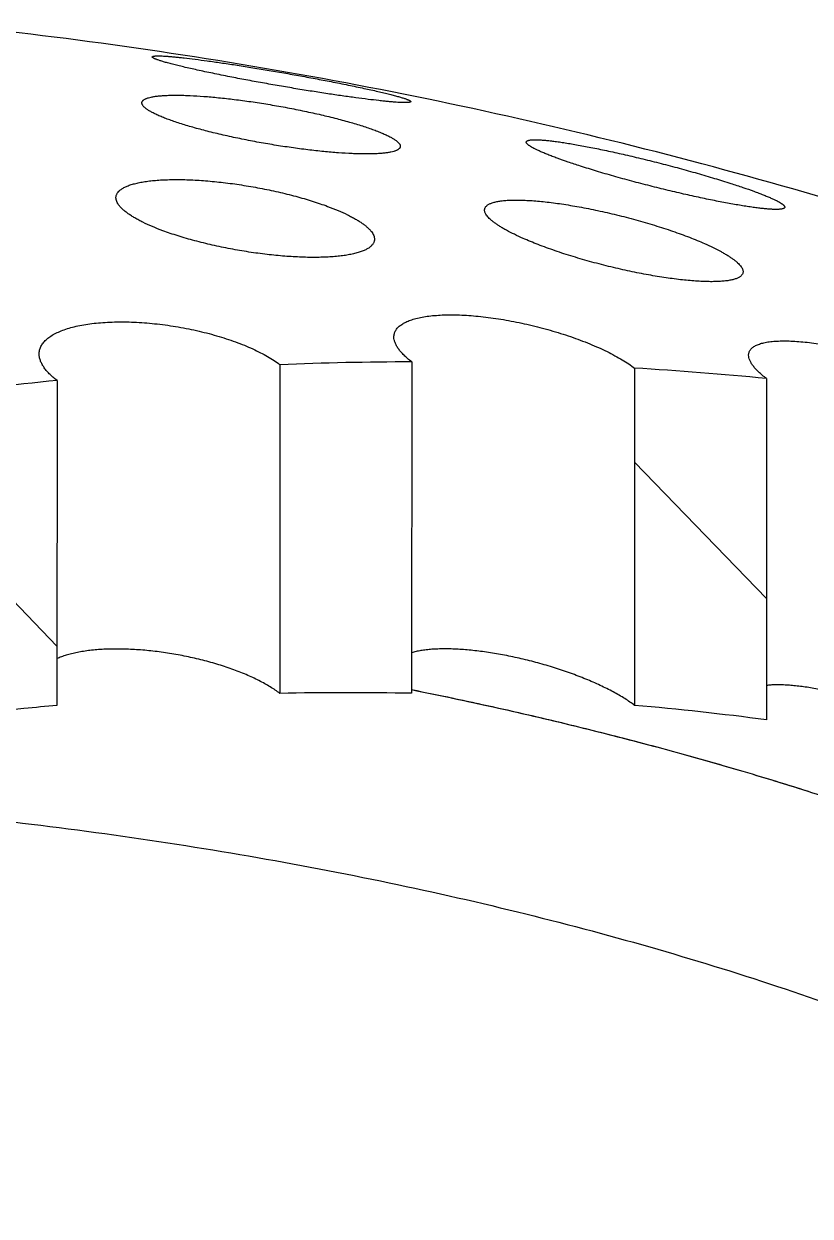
# Model space of a CAD drawing. Header units: millimetres. Extents: x 3 to 384, y 29 to 155.
# Drawn here: x 331.26 to 336.73, y 146.72 to 155.02 of the extents above; entities that cross this region are included whole.
import ezdxf

# ---------------------------------------------------------------- set-up
doc = ezdxf.new("R2010")
doc.units = ezdxf.units.MM

msp = doc.modelspace()

# ---------------------------------------------------------------- hatches: boundary and pattern name
at = {"linetype": 'Continuous'}
h = msp.add_hatch(dxfattribs=at)
h.set_pattern_fill('ANSI31', color=2, scale=25.4, angle=269, style=0, pattern_type=2)
h.set_pattern_definition([(314, (327.3098448189949, 89.65618529915673), (2.72128592394, 2.62791526994), [])])
edge = h.paths.add_edge_path()
edge.add_spline(control_points=[(286.3512302746149, 78.87529290365677), (286.3556702784349, 98.09171479839677), (295.6499220353349, 125.2939266702168), (309.2125119992549, 140.9210904526568), (314.1960029009349, 144.8978242009767)], knot_values=[0, 0, 0, 0, 0.6498342982, 1, 1, 1, 1], degree=3, periodic=0)
edge.add_line((314.1960029009349, 144.8978242009767), (314.1954164352549, 142.3595871006767))
edge.add_arc((344.2165874748349, 106.9301189401967), 46.43832388212, 130.2762844048, 131.7229171873)
edge.add_line((313.3105389111349, 141.5903856291768), (313.310181177535, 140.0421026983167))
edge.add_line((313.3101811775349, 140.0421026983167), (312.0167512447149, 139.7016534655768))
edge.add_line((312.0169112342349, 140.3940875112368), (312.0167512447149, 139.7016534655768))
edge.add_spline(control_points=[(312.0169112342349, 140.3940875112368), (308.4889074901549, 137.0127069613367), (300.9909120238949, 127.6552748761368), (293.1841643404949, 110.5522005479368), (290.2729416920349, 97.82591860659676), (289.604678073015, 93.52294207413675)], knot_values=[0, 0, 0, 0, 0.3587444354, 0.7903136537000001, 1, 1, 1, 1], degree=3, periodic=0)
edge.add_line((289.3692334511949, 79.66967444671673), (289.6046780730149, 93.52294207413672))
edge.add_line((288.4207181676349, 79.42001167705678), (289.3692334511949, 79.66967444671677))
edge.add_line((288.3609077665549, 81.19173414071673), (288.4207181676348, 79.42001167705675))
edge.add_line((288.3609077665549, 81.19173414071673), (287.3603820053548, 80.92838146955674))
edge.add_line((287.3603820053549, 80.92838146955677), (287.2997455581749, 79.12495567331678))
edge.add_line((286.3512302746149, 78.87529290365677), (287.2997455581749, 79.12495567331678))
edge = h.paths.add_edge_path()
edge.add_arc((340.9191449003149, 111.5684127852568), 42.71783938762, 124.5927343439, 126.102741237)
edge.add_line((316.6665461538949, 146.7340957151167), (316.6659847630949, 144.3043904856367))
edge.add_arc((340.9528330981149, 110.9616213191368), 41.25034857863999, 126.0695669992, 127.6638482441)
edge.add_line((315.7482982164549, 146.0827906473967), (315.7477282074349, 143.6157779487167))
edge = h.paths.add_edge_path()
edge.add_arc((338.7130581593349, 114.9237867704567), 38.70143922638, 120.3859161345, 121.9748942945)
edge.add_line((319.1370290412149, 148.3091201088768), (319.1364868553549, 145.9625255818567))
edge.add_arc((338.3975256992149, 114.6468764454368), 36.76489491558, 121.5940573355, 123.2897545789)
edge.add_line((318.2188032043149, 147.7534518907767), (318.2182545465349, 145.3788551312167))
edge = h.paths.add_edge_path()
edge.add_arc((337.0063034422948, 117.9959704762167), 35.18625483944, 115.9532860837, 117.6283033376)
edge.add_line((321.6074540724149, 149.6337322119967), (321.6069255263549, 147.3461696878167))
edge.add_arc((336.5084199524148, 117.8947804347567), 33.00664879988, 116.8380031372, 118.6389357178)
edge.add_line((320.6892495003949, 149.1700988568167), (320.6887165093349, 146.8633124645567))
edge = h.paths.add_edge_path()
edge.add_arc((335.7480931545549, 120.7497167619567), 32.15797176469999, 111.2786740981, 113.0451709999)
edge.add_line((324.0778229619949, 150.7153627868568), (324.0773028487349, 148.4643015688968))
edge.add_arc((335.1872892444149, 120.6830719650968), 29.92036958256, 111.7969548541, 113.7036531191)
edge.add_line((323.1596391011349, 150.3413705274767), (323.1591164351749, 148.0792683232167))
edge = h.paths.add_edge_path()
edge.add_arc((334.8829088168549, 123.1507716296368), 29.60513194786, 106.351620368, 108.2126702613)
edge.add_line((326.5481367335749, 151.5584362975567), (326.5476202423549, 149.3230517640168))
edge.add_arc((334.3361054502149, 122.9911583979367), 27.45959049346, 106.4772389859, 108.4859047786)
edge.add_line((325.6299732790749, 151.2727740748767), (325.6294559775949, 149.0338803179767))
edge = h.paths.add_edge_path()
edge.add_arc((334.3645722258949, 125.1027877306767), 27.5848922012, 101.1751064326, 103.1259498069)
edge.add_line((329.0183957783149, 152.1646552756167), (329.0178784742949, 149.9257615212567))
edge.add_arc((333.8221363638549, 124.9408547271368), 25.44261113398, 100.8843508391, 102.9978228718)
edge.add_line((328.1002526514349, 151.9669753788767), (328.0997361602149, 149.7315908453367))
edge = h.paths.add_edge_path()
edge.add_arc((334.1140277104749, 126.5810267503168), 26.0851043067, 95.7765175758, 97.80752802010001)
edge.add_line((331.4886000149349, 152.5336720102767), (331.4880773515149, 150.2715698060168))
edge.add_arc((333.5695476005549, 126.4960516853167), 23.86645722, 95.0033049876, 97.2201574549)
edge.add_line((330.5704772994949, 152.4243221502367), (330.5699571862349, 150.1732609297367))
edge = h.paths.add_edge_path()
edge.add_arc((334.0369718803349, 127.6248928363168), 25.03804997714, 90.17900187649998, 92.28054087999999)
edge.add_line((333.9587488312949, 152.6628206191367), (333.9582158427749, 150.3560342294167))
edge.add_arc((333.5112477400149, 127.4825188208367), 22.87788206228, 88.88053381959999, 91.1799885113)
edge.add_line((333.0406468270149, 152.6431118574367), (333.040118280955, 150.3555493307167))
edge = h.paths.add_edge_path()
edge.add_arc((334.0498466501149, 128.2115715410367), 24.45103124516, 84.4165008092, 86.57462038300001)
edge.add_line((336.4288409523149, 152.5465939376967), (336.4282922945349, 150.1719971755967))
edge.add_arc((333.5270828747149, 127.8745797740768), 22.48536944116, 82.58665657520001, 84.94012755920001)
edge.add_line((335.5107602129149, 152.6189200363767), (335.5102180270549, 150.2723255068167))
edge = h.paths.add_edge_path()
edge.add_arc((334.0600897944749, 128.3212917178367), 24.34086654042, 78.5336364849, 80.7306516629)
edge.add_line((338.8988743840949, 152.1763529763767), (338.8983043725349, 149.7093402751567))
edge.add_arc((333.4842588049149, 127.6511750316567), 22.71287175476, 76.2096998978, 78.58293867439998)
edge.add_line((337.9808157401549, 152.3443159221367), (337.9802543518949, 149.9146106926567))
edge = h.paths.add_edge_path()
edge.add_spline(control_points=[(340.4508109068349, 151.8084646900567), (345.4330702209349, 150.4548587485568), (358.9900881081149, 141.9659631254168), (368.2728993697349, 119.6534995944768), (368.2684593633749, 100.4370776971967)], knot_values=[0, 0, 0, 0, 0.3501657018, 1, 1, 1, 1], degree=3, periodic=0)
edge.add_line((367.3199440798149, 100.1874149249967), (368.2684593633749, 100.4370776971967))
edge.add_line((367.2601336787349, 101.9591373911967), (367.3199440798149, 100.1874149249968))
edge.add_line((367.2601336787349, 101.9591373911967), (366.2596079200749, 101.6957847200368))
edge.add_line((366.2596079200749, 101.6957847200368), (366.1989714728949, 99.89235892379678))
edge.add_line((365.2504561867948, 99.64269615159674), (366.1989714728949, 99.89235892379675))
edge.add_line((365.2504561867948, 99.64269615159674), (365.0213849812349, 113.3736965762567))
edge.add_spline(control_points=[(365.0213849812349, 113.3736965762567), (364.3550286253549, 117.3253820688568), (361.4493330956349, 128.5205680579168), (353.6495396960149, 141.5157778484968), (346.1549565571949, 146.9269490936967), (342.6280863135149, 148.4513860397367)], knot_values=[0, 0, 0, 0, 0.2096863463, 0.6412555646, 1, 1, 1, 1], degree=3, periodic=0)
edge.add_line((342.6280863135149, 148.4513860397367), (342.6279263265349, 147.7589519940768))
edge.add_line((342.6279263265349, 147.7589519940768), (341.3344963937149, 147.4185027613368))
edge.add_line((341.3348541273149, 148.9667856921967), (341.3344963937149, 147.4185027613367))
edge.add_arc((333.2466391734749, 126.8282749654967), 23.56974497878, 69.93042923109999, 72.2040214076)
edge.add_line((340.4508109068349, 151.8084646900567), (340.4502244411549, 149.2702275897567))
h = msp.add_hatch(dxfattribs=at)
h.set_pattern_fill('ANSI31', color=2, scale=25.4, angle=373.9999999999999, style=0, pattern_type=2)
h.set_pattern_definition([(58.99999999999998, (327.3098448189949, 89.65618529915673), (-1.21325287702, 0.728995875), [])])
edge = h.paths.add_edge_path()
edge.add_line((339.3907375354949, 131.2665552735767), (315.2467121203149, 124.9115029138567))
edge.add_line((315.2470218885549, 126.2521835090968), (315.2467121203149, 124.9115029138568))
edge.add_line((315.2470218885549, 126.2521835090968), (313.5224486447949, 125.7982511987768))
edge.add_line((313.5236877152149, 131.1609735873568), (313.5224486447949, 125.7982511987768))
edge.add_line((315.2482609589749, 131.6149059002167), (313.5236877152149, 131.1609735873568))
edge.add_line((315.2485087715349, 132.6874503769168), (315.2482609589749, 131.6149059002168))
edge.add_line((315.2485087715349, 132.6874503769168), (313.9550788387149, 132.3470011441768))
edge.add_line((313.5251952509349, 137.6856191638968), (313.9550788387149, 132.3470011441767))
edge.add_line((313.5251952509349, 137.6856191638968), (311.8006220071749, 137.2316868510368))
edge.add_line((311.8009111226749, 138.4829887426367), (311.8006220071749, 137.2316868510368))
edge.add_line((312.4476260903549, 138.6532133602767), (311.800911122675, 138.4829887426367))
edge.add_line((312.4478945556549, 139.8151365431568), (312.4476260903549, 138.6532133602768))
edge.add_line((313.3101811775349, 140.0421026983167), (312.4478945556549, 139.8151365431567))
edge.add_line((313.3101811775349, 140.0421026983167), (313.3097681532149, 138.2545285696368))
edge.add_ellipse((314.9505039141549, 137.8927080689967), major_axis=(1.274727968700001, 1.668852481440001), ratio=0.7706537578, start_angle=-48.32399097586502, end_angle=109.7148581694302)
edge.add_line((318.6988530290749, 138.7792799788567), (316.7587081311149, 138.2686061284767))
edge.add_ellipse((327.3185871535549, 127.4931710499768), major_axis=(11.0274086157, 14.43689845660001), ratio=0.7706537578, start_angle=44.73167706741486, end_angle=78.13016553452024)
edge.add_ellipse((327.3185871535549, 127.4931710499768), major_axis=(11.0274086157, 14.43689845660001), ratio=0.7706537578, start_angle=371.3331885985438, end_angle=404.73167706741486, ccw=False)
edge.add_line((337.8847303697149, 143.8292769425967), (335.9445854692149, 143.3186030922167))
edge.add_ellipse((339.6929808197549, 144.4052814116168), major_axis=(1.274727968700001, 1.668852481440001), ratio=0.7706537578, start_angle=339.7484959605109, end_angle=497.7873451047122, ccw=False)
edge.add_line((341.3344963937149, 147.4185027613367), (341.3340833693949, 145.6309286301167))
edge.add_line((342.1967830155949, 147.6454689164967), (341.3344963937149, 147.4185027613367))
edge.add_line((342.1967830155949, 147.6454689164967), (342.1965145502949, 146.4835457310767))
edge.add_line((342.8432295154349, 146.6537703487167), (342.1965145502949, 146.4835457310767))
edge.add_line((342.8432295154349, 146.6537703487167), (342.8429403999349, 145.4024684571167))
edge.add_line((342.8429403999349, 145.4024684571168), (341.1183671561749, 144.9485361467968))
edge.add_line((341.1183671561749, 144.9485361467968), (340.6859641220749, 139.3829519719168))
edge.add_line((340.6859641220749, 139.3829519719168), (339.3925341892549, 139.0425027391768))
edge.add_line((339.3925341892549, 139.0425027391767), (339.3922863741549, 137.9699582599367))
edge.add_line((341.1168596179149, 138.4238905727967), (339.3922863741549, 137.9699582599367))
edge.add_line((341.1168596179149, 138.4238905727967), (341.1156205474949, 133.0611681816767))
edge.add_line((341.1156205474949, 133.0611681816767), (339.3910473037349, 132.6072358713567))
edge.add_line((339.3910473037349, 132.6072358713568), (339.3907375354949, 131.2665552735768))
h = msp.add_hatch(dxfattribs=at)
h.set_pattern_fill('ANSI31', color=2, scale=25.4, angle=284, style=0, pattern_type=2)
h.set_pattern_definition([(329, (327.3098448189949, 89.65618529915673), (0.77986057896, 1.29790596146), [])])
edge = h.paths.add_edge_path()
edge.add_line((309.9875789708349, 127.0127815078367), (311.3694852341948, 127.3765189769567))
edge.add_ellipse((309.9876409265149, 127.2809176289168), major_axis=(0.1821039944400001, 0.2384074962600001), ratio=0.7706537578, start_angle=135.2316770645004, end_angle=224.7316770673112)
edge.add_line((309.7806307004549, 133.2010380441767), (309.728945088815, 127.2128251895367))
edge.add_line((310.2173646047349, 133.9622382642168), (309.7806307004549, 133.2010380441768))
edge.add_line((310.2520943549349, 137.9859719998167), (310.2173646047349, 133.9622382642168))
edge.add_line((310.9481086753749, 138.8841318519568), (310.252094354935, 137.9859719998168))
edge.add_line((310.9481086753749, 138.8841318519568), (311.8010556816949, 139.1086396884368))
edge.add_line((311.8010556816949, 139.1086396884368), (311.7999640760549, 134.3841474051567))
edge.add_line((311.7999640760549, 134.3841474051567), (311.4243185586149, 133.7294204672168))
edge.add_line((311.3694852341949, 127.3765189769567), (311.4243185586149, 133.7294204672167))
edge = h.paths.add_edge_path()
edge.add_line((344.8613147197949, 142.4347751646768), (344.9014570067949, 137.5432119760167))
edge.add_line((344.9014570067949, 137.5432119760168), (346.7212889881549, 138.0222177490168))
edge.add_line((346.7212889881549, 138.0222177490168), (346.7209792199149, 136.6815371512368))
edge.add_line((343.2695752134149, 135.7730783153768), (346.7209792199149, 136.6815371512368))
edge.add_line((343.2695752134149, 135.7730783153768), (343.217671108435, 142.0978849926368))
edge.add_line((342.8422824688149, 142.5549290112367), (343.2176711084349, 142.0978849926367))
edge.add_line((342.8426306316949, 144.0617878593367), (342.8422824688149, 142.5549290112368))
edge.add_line((342.8426306316949, 144.0617878593367), (341.5492006988749, 143.7213386265967))
edge.add_line((341.5495311173149, 145.1513979305568), (341.5492006988749, 143.7213386265967))
edge.add_line((342.8429610501349, 145.4918471632967), (341.5495311173149, 145.1513979305567))
edge.add_line((342.8433740744549, 147.2794212945167), (342.8429610501349, 145.4918471632967))
edge.add_line((342.8433740744549, 147.2794212945167), (343.6963210782349, 147.5039291284567))
edge.add_line((343.6963210782349, 147.5039291284567), (344.3920049929349, 146.9720841316967))
edge.add_line((344.3920049929349, 146.9720841316968), (344.4248794687149, 142.9661447928167))
edge.add_line((344.4248794687149, 142.9661447928167), (344.8613147197949, 142.4347751646768))

# ---------------------------------------------------------------- linework, layer by layer
at = {"color": 7, "linetype": 'Continuous'}
for p, q in [((333.0406468270149, 152.6431118574367), (333.040118280955, 150.3555493307167)), ((333.9587488312949, 152.6628206191367), (333.9582158427749, 150.3560342294168)), ((335.5107602129149, 152.6189200363767), (335.5102180270549, 150.2723255068167)), ((331.4886000149349, 152.5336720102767), (331.4880773515149, 150.2715698060168)), ((336.4288409523149, 152.5465939376967), (336.4282922945349, 150.1719971755967))]:
    msp.add_line(p, q, dxfattribs=at)
for centre, radius, start, end in [((334.0375233371949, 127.5992041602368), 25.06374025342, 90.1800790334, 92.27946372310015), ((334.0489625827949, 128.2003495289367), 24.46228603088, 84.41699732949989, 86.5741238626998), ((334.1187315288549, 126.5415325798767), 26.12487136712, 95.77806353089993, 97.80598206500017), ((333.5112366249749, 127.5035670718568), 22.85683805052, 88.87947513729998, 91.18104719359995), ((333.5273308549149, 127.8768489821367), 22.48308720544, 82.5865371091001, 84.94024702530014)]:
    msp.add_arc(centre, radius, start, end, dxfattribs=at)
for points, knots in [([(349.7497927457149, 147.1259930212368), (349.0613771324549, 147.6518289850567), (347.6531747443948, 148.6660491816567), (345.8195407002149, 149.8274457768167), (344.3088495940949, 150.6872284819368), (343.1537362680549, 151.2960748055168), (341.9779230748549, 151.8668197778167), (340.7822529922349, 152.3977564756567), (339.5677284692949, 152.8871910797167), (338.3355000701549, 153.3334741825768), (337.0868740431549, 153.7350196050367), (335.8233101872549, 154.0903288004367), (334.5464216691549, 154.3980149109967), (333.2579559555149, 154.6568288866367), (331.9598260092349, 154.8656795484367), (331.0893697567549, 154.9709914510967), (330.6532368063149, 155.0150543246168)], [0, 0, 0, 0, 0.1241825015, 0.2486208032, 0.3109423539, 0.3733259078, 0.4357699424, 0.4982725079999999, 0.5608311893, 0.6234430704, 0.6861047061, 0.7488121007999999, 0.8115606993000001, 0.8743453914, 0.9371605349, 1, 1, 1, 1]), ([(332.6923322429749, 154.6466464609767), (332.6524593686949, 154.6544570066967), (332.5764778772749, 154.6697002147167), (332.4691599918349, 154.6924539309567), (332.3879837152749, 154.7107909961367), (332.3305036854549, 154.7246066403367), (332.2934157459149, 154.7339360730367), (332.2605768783949, 154.7426438889967), (332.2320735317949, 154.7506915970567), (332.2079592416949, 154.7580484149568), (332.1906624208149, 154.7638656016968), (332.1790627361149, 154.7682118871367), (332.1719820212949, 154.7710933037767), (332.1659989700149, 154.7737863641767), (332.1611042045949, 154.7762879923968), (332.1572899119949, 154.7785986634167), (332.1548280931949, 154.7804795638967), (332.1534473263349, 154.7819292714368), (332.1525909018349, 154.7831113290167), (332.1522227339149, 154.7841093610567), (332.1522228786949, 154.7847256361767)], [0, 0, 0, 0, 0.2176070767, 0.4150363125, 0.5875311456, 0.6632994075, 0.7316469709000001, 0.7923477132, 0.8452482445999999, 0.890261778, 0.9273640253000001, 0.9429593173999999, 0.9565980554000001, 0.9682989464, 0.9780905282, 0.986018395, 0.992162876, 0.9946158566, 0.9966994, 1, 1, 1, 1]), ([(332.1522228786949, 154.7847256361767), (332.1522229345749, 154.7849670022167), (332.1522930004749, 154.7854604149967), (332.1526186360949, 154.7861618918768), (332.1531514493549, 154.7868140622767), (332.1542030931749, 154.7876836338167), (332.1560823350349, 154.7886289405367), (332.1589556693949, 154.7895495584568), (332.1626122152949, 154.7903316295368), (332.1670498035749, 154.7909733275167), (332.1722684316949, 154.7914731258567), (332.1782626792949, 154.7918295869167), (332.1850269583749, 154.7920420960168), (332.1955673894149, 154.7921363427167), (332.2106216265149, 154.7918459368968), (332.2308961528949, 154.7909455703967), (332.2540772673149, 154.7894734422767), (332.2801016653549, 154.7874317953567), (332.3089031495349, 154.7848227810167), (332.3404116717349, 154.7816506131167), (332.3876378536349, 154.7764893254968), (332.4528290262749, 154.7686188103768), (332.5379669281349, 154.7573605194568), (332.6317040761949, 154.7440643331967), (332.7330001753548, 154.7288536397167), (332.8405896274349, 154.7118934374167), (332.9529424481949, 154.6934014703367), (333.0682440311549, 154.6736546721368), (333.1844086172149, 154.6529915054368), (333.2991389338549, 154.6318059318568), (333.3748368876149, 154.6172845715167), (333.4120412836149, 154.6099967425567)], [0, 0, 0, 0, 0.0005673099, 0.00115206, 0.0017959804, 0.0025304287, 0.0043447307, 0.0066926142, 0.0096125418, 0.0131215023, 0.0172267864, 0.0219307746, 0.0272331052, 0.033131755, 0.0467044554, 0.0626168042, 0.0808290125, 0.101296538, 0.1239709332, 0.1488000222, 0.1757276981, 0.2356314956, 0.3031334826, 0.3775751814, 0.4581543876, 0.5438874235, 0.6335747447, 0.7257801463, 0.8188367952, 0.910892632, 1, 1, 1, 1]), ([(333.9521511000149, 154.4738658260968), (333.9521510466749, 154.4736330554168), (333.9520806988349, 154.4731558706968), (333.9517545856949, 154.4724796896767), (333.9512223744149, 154.4718526347967), (333.9501703851549, 154.4710155523968), (333.9482943208349, 154.4701097096568), (333.9454287106149, 154.4692290916568), (333.9417801784149, 154.4684830428567), (333.9373512388349, 154.4678732980767), (333.9321419172749, 154.4674015489567), (333.9261576137749, 154.4670691264567), (333.9194038045749, 154.4668766173167), (333.9088778566149, 154.4668046006967), (333.8938424002749, 154.4671107418167), (333.8735898372748, 154.4680130082367), (333.8504291317549, 154.4694707447167), (333.8244224654549, 154.4714820056167), (333.7956350808149, 154.4740450840567), (333.7641362080749, 154.4771564214968), (333.7169134704149, 154.4822143590567), (333.6517126762549, 154.4899217883968), (333.5665468750349, 154.5009481798567), (333.4727657925949, 154.5139818342568), (333.3714176488349, 154.5289130769368), (333.2637781562149, 154.5455922485567), (333.1513874157949, 154.5638182065168), (333.0360673975149, 154.5833311443768), (332.9199060423349, 154.6038092339767), (332.8051965917949, 154.6248731440967), (332.7295226461149, 154.6393613726767), (332.6923322429749, 154.6466464609767)], [0, 0, 0, 0, 0.0005473047, 0.0011141286, 0.0017429475, 0.0024650231, 0.0042609181, 0.0065956285, 0.0095053209, 0.0130057239, 0.0171034274, 0.0218004154, 0.0270961045, 0.0329883556, 0.046548864, 0.0624498801, 0.0806520061, 0.1011112161, 0.1237795957, 0.1486054532, 0.1755330691, 0.2354471311, 0.3029729475, 0.3774492348, 0.4580684047999999, 0.5438398098, 0.6335570955, 0.7257796199, 0.8188405911, 0.9108933637000001, 1, 1, 1, 1]), ([(333.4120412836149, 154.6099967425567), (333.4519313968749, 154.6021828186367), (333.527937699015, 154.5869653560567), (333.6352886171549, 154.5643491300168), (333.7164800422748, 154.5462037002167), (333.7739597012549, 154.5325811442767), (333.8110356824749, 154.5234043757367), (333.8438596147949, 154.5148579208968), (333.8723467282549, 154.5069763745568), (333.8964450290549, 154.4997866911967), (333.9137318067749, 154.4941126740968), (333.9253259720549, 154.4898798555367), (333.9324013757349, 154.4870774074967), (333.9383797356349, 154.4844610500168), (333.9432703430749, 154.4820337599767), (333.9470808205949, 154.4797946051967), (333.9495425962149, 154.4779737833367), (333.9509252680749, 154.4765691861967), (333.9517790789149, 154.4754308902768), (333.9521512371749, 154.4744626879967), (333.9521511000149, 154.4738658260968)], [0, 0, 0, 0, 0.2179553743, 0.4156256959, 0.5882399598, 0.6640249015999999, 0.7323643464, 0.793035815, 0.8458894661, 0.8908415709999999, 0.9278697509999999, 0.9434233073, 0.9570169202, 0.9686687359999999, 0.9784062881000001, 0.9862734456000001, 0.9923476168, 0.9947603915000001, 0.9967996256, 1, 1, 1, 1]), ([(332.0794742129149, 154.4647755851967), (332.0794745532749, 154.4662474618568), (332.0797866837149, 154.4692127391368), (332.0812334118349, 154.4735202946567), (332.0836296579949, 154.4776251124567), (332.0869470783349, 154.4815218077367), (332.0911667600149, 154.4852181224168), (332.0962781086949, 154.4887209805368), (332.1022742638349, 154.4920345324567), (332.1091490430749, 154.4951599770567), (332.1168956011149, 154.4980973067167), (332.1288655543149, 154.5019147743167), (332.1460140366549, 154.5060969732167), (332.1691541961149, 154.5101713922967), (332.1955390430149, 154.5134631560967), (332.2250766522149, 154.5159589804168), (332.2576695181949, 154.5176460077767), (332.2932104275549, 154.5185144642567), (332.3315844630749, 154.5185565698367), (332.3726684296749, 154.5177673207167), (332.4325002200949, 154.5155399439167), (332.5130101047949, 154.5105530044368), (332.6156248424149, 154.5014457125167), (332.7252101401349, 154.4891260495767), (332.8400965804149, 154.4737218842967), (332.9583902427349, 154.4554272574367), (333.0779798206748, 154.4345139388367), (333.1965752832549, 154.4113351053367), (333.3117766733749, 154.3863233748167), (333.3869673002349, 154.3682188542567), (333.423565357595, 154.3588974301767)], [0, 0, 0, 0, 0.003210595, 0.006444516700000001, 0.0098399972, 0.0135147503, 0.0175598061, 0.0220413255, 0.0270057405, 0.0324849803, 0.0385006183, 0.0450668579, 0.059880079, 0.0769586279, 0.0962951281, 0.1178592773, 0.1416050154, 0.1674743535, 0.1953994261, 0.2253035265, 0.2571015282, 0.3259946739, 0.4012271081, 0.4817925738, 0.5665177375, 0.6540528197, 0.7428760098999999, 0.8313192506999999, 0.9176202705, 1, 1, 1, 1]), ([(332.5353131361349, 154.2677697511168), (332.5015357563949, 154.2763727565167), (332.4372813459149, 154.2935830218167), (332.3597239800749, 154.3168508111967), (332.3031998589349, 154.3355806492767), (332.2652382813149, 154.3490572999967), (332.2305523918349, 154.3623292165568), (332.1992711310549, 154.3753341003767), (332.1714984916549, 154.3880123351167), (332.1473114229349, 154.4003080864968), (332.1267667548549, 154.4121706383368), (332.1121203604749, 154.4220431458967), (332.1023504358949, 154.4297579310767), (332.0962773187549, 154.4351569499968), (332.0911322033149, 154.4404201982967), (332.0869133598349, 154.4455468123767), (332.0836189061749, 154.4505372976967), (332.0812494239949, 154.4553957461968), (332.0798108137149, 154.4601227903368), (332.0794738649349, 154.4632643004368), (332.0794742129149, 154.4647755851967)], [0, 0, 0, 0, 0.2059997278, 0.393080883, 0.4784536751, 0.557901634, 0.6311341774, 0.6979186225, 0.7580836977, 0.8115248671999999, 0.8582139786, 0.8982181620999999, 0.9157755273999999, 0.9317530751, 0.9462109545, 0.9592326711, 0.970933808, 0.9814736237999999, 0.9910682173, 1, 1, 1, 1]), ([(333.423565357595, 154.3588974301767), (333.4573487164949, 154.3502929007767), (333.5216107342749, 154.3330953253167), (333.5991840970349, 154.3098827301367), (333.6557171056349, 154.2912212485367), (333.6936788102549, 154.2778057381568), (333.7283623502349, 154.2646040576767), (333.7596392218949, 154.2516771467767), (333.7874059837349, 154.2390831257367), (333.8115862985949, 154.2268762616567), (333.8321239308749, 154.2151056273368), (333.8467671121549, 154.2053124871567), (333.8565355101949, 154.1976608565367), (333.8626062117949, 154.1923080884768), (333.8677492952349, 154.1870906008167), (333.8719665715349, 154.1820090463367), (333.8752600168149, 154.1770626706567), (333.8776290925949, 154.1722470440167), (333.8790677892349, 154.1675611453367), (333.8794048700949, 154.1644461045767), (333.8794045221149, 154.1629480608368)], [0, 0, 0, 0, 0.2062659879, 0.3935451453, 0.4789872762, 0.5584839107999999, 0.6317444211, 0.6985364523, 0.7586893241, 0.8120991681999999, 0.8587383352, 0.8986741046, 0.9161901903, 0.9321216656, 0.9465285862, 0.9594944205, 0.971134895, 0.9816098178, 0.9911365865999999, 1, 1, 1, 1]), ([(333.8794045221149, 154.1629480608368), (333.8794041842949, 154.1614895547367), (333.8790920970349, 154.1585498679567), (333.8776460445549, 154.1542804810168), (333.8752515941749, 154.1502123560567), (333.8719373488349, 154.1463503546368), (333.8677220334149, 154.1426862623968), (333.8626159653949, 154.1392129597167), (333.8566257767148, 154.1359262098767), (333.8497574922549, 154.1328247835168), (333.8420178404749, 154.1299086552368), (333.8300564775549, 154.1261162447367), (333.8129200830749, 154.1219575408367), (333.7897953312549, 154.1178989637367), (333.7634249293349, 154.1146113096568), (333.7339000912549, 154.1121079466167), (333.701317712935, 154.1104019835568), (333.6657844743748, 154.1095035906367), (333.6274148863949, 154.1094210939768), (333.5863318976949, 154.1101601933367), (333.5264952609549, 154.1123066228768), (333.4459715027749, 154.1171721681367), (333.343331705515, 154.1261144946767), (333.2337158033349, 154.1382563322167), (333.1187992538948, 154.1534808280567), (333.0004817409749, 154.1716054095368), (332.8808784724349, 154.1923697088768), (332.7622803885749, 154.2154312045367), (332.6470851300149, 154.2403663464368), (332.5719047215749, 154.2584499754967), (332.5353131361349, 154.2677697511168)], [0, 0, 0, 0, 0.0031822905, 0.006390281899999999, 0.009762944, 0.0134181762, 0.0174467713, 0.0219144639, 0.0268672371, 0.0323366248, 0.0383438811, 0.0449029617, 0.0597048837, 0.0767753387, 0.09610647039999999, 0.1176677708, 0.1414131045, 0.1672844596, 0.1952139515, 0.2251248187, 0.2569318136, 0.3258487559, 0.4011103777, 0.4817066949, 0.5664602249, 0.6540176707, 0.7428555031999999, 0.8313066187999999, 0.9176125390000001, 1, 1, 1, 1]), ([(335.1330769296749, 154.0249954970167), (335.1045885741549, 154.0341393700168), (335.0506788496149, 154.0519128676167), (334.9856805315549, 154.0747650748967), (334.9386627718948, 154.0923199115167), (334.9073474954349, 154.1045286526567), (334.8788716087749, 154.1161823529968), (334.8533114795549, 154.1272396257767), (334.8307229903149, 154.1376636130568), (334.8111409390549, 154.1474216605968), (334.7945842589349, 154.1564870298167), (334.7827775261349, 154.1637629868167), (334.7749017811549, 154.1692736285768), (334.7700499798349, 154.1730139157367), (334.7659475089949, 154.1765695474367), (334.7625888517549, 154.1799412501168), (334.7599669215149, 154.1831312259567), (334.7580752641348, 154.1861478061567), (334.7569115428149, 154.1890013056567), (334.7566218227948, 154.1908953404767), (334.7566220285349, 154.1917784044967)], [0, 0, 0, 0, 0.2153141847, 0.408471941, 0.4957732603, 0.5764757423, 0.6503394155, 0.717180907, 0.7768735833, 0.8293481906, 0.8745957565000001, 0.9126762329000001, 0.9290749683, 0.9437494976999999, 0.9567430312999999, 0.9681165818999999, 0.9779584894, 0.9864006741, 0.9936451415, 1, 1, 1, 1]), ([(334.7566220285349, 154.1917784044967), (334.7566222545949, 154.1927582044167), (334.7569768614549, 154.1947767551167), (334.7586678918549, 154.1975137321168), (334.7613781556749, 154.1998749872367), (334.7650505714949, 154.2019195322967), (334.7696857514549, 154.2036821297367), (334.7752846505949, 154.2051740114367), (334.7818437713349, 154.2063981771367), (334.7893550872749, 154.2073549290967), (334.7978081488549, 154.2080445695768), (334.8109226006549, 154.2086331231367), (334.8295938028349, 154.2086100065968), (334.8546374941749, 154.2075454849767), (334.8831230810949, 154.2054381003167), (334.9149350951949, 154.2022968924767), (334.9499556499949, 154.1981309292568), (334.9880624190949, 154.1929526566568), (335.0291289333549, 154.1867761589767), (335.0730236258549, 154.1796178827167), (335.1368584384949, 154.1684870794767), (335.2226092118749, 154.1522005943967), (335.3317655543948, 154.1296103449367), (335.4482306249949, 154.1037388294968), (335.5702071145949, 154.0749269414767), (335.6955641079749, 154.0436165672168), (335.8218097533749, 154.0103703446567), (335.9461191847149, 153.9758778279167), (336.0654371833149, 153.9409424189967), (336.1427750626749, 153.9169574428367), (336.1800623769749, 153.9049893768567)], [0, 0, 0, 0, 0.0020053305, 0.0040831939, 0.0064600174, 0.009285589, 0.0126451717, 0.0165850289, 0.0211297346, 0.0262916375, 0.0320758878, 0.0384831836, 0.05315504059999999, 0.0702711889, 0.08977678689999999, 0.1116073016, 0.1356917144, 0.161953947, 0.1903133339, 0.2206845154, 0.2529769432, 0.3229317612, 0.3993152853, 0.4811105856, 0.5671006954, 0.6558246382, 0.7455506747, 0.8342869790999999, 0.9198501786, 1, 1, 1, 1]), ([(336.5565176311749, 153.7397408478167), (336.5565174101949, 153.7387862726367), (336.5561614672949, 153.7368142115567), (336.5544686817549, 153.7341531805567), (336.5517638636949, 153.7318667487567), (336.5481011354349, 153.7298912688367), (336.5434774972349, 153.7281925600167), (336.5378914428749, 153.7267598679367), (336.5313463276949, 153.7255904443167), (336.5238501120549, 153.7246839792767), (336.5154131337549, 153.7240400968967), (336.5023207824949, 153.7235088965367), (336.4836796767748, 153.7235893535768), (336.4586727925749, 153.7247007026367), (336.4302229663149, 153.7268351255967), (336.3984439798349, 153.7299834809967), (336.3634521854549, 153.7341368534367), (336.3253685074949, 153.7392832566567), (336.2843182695549, 153.7454093124767), (336.2404321978149, 153.7524995446767), (336.1765944235349, 153.7635151487567), (336.0908197538349, 153.7796188097167), (335.9816122760349, 153.8019476880967), (335.8650777338949, 153.8275267758767), (335.7430268984949, 153.8560333279568), (335.6176051452749, 153.8870456738567), (335.4913157128149, 153.9200229967767), (335.3669879934749, 153.9542980437967), (335.2476731597149, 153.9890881647167), (335.1703524659949, 154.0130312105567), (335.1330769296749, 154.0249954970167)], [0, 0, 0, 0, 0.0019547598, 0.003989365, 0.0063324267, 0.0091323048, 0.0124719963, 0.0163959302, 0.0209274092, 0.0260779365, 0.0318521065, 0.0382502552, 0.0529058524, 0.0700077227, 0.08950091519999999, 0.1113211816, 0.1353979717, 0.1616557185, 0.1900142219, 0.2203884851, 0.2526881719, 0.3226699547, 0.3990946768, 0.4809398029, 0.5669804606000001, 0.655747533, 0.7455038043000001, 0.8342575214, 0.9198322729999999, 1, 1, 1, 1]), ([(331.8992654394749, 153.8048029452767), (331.899266056695, 153.8074831634368), (331.8996370643349, 153.8128381489167), (331.9013397228549, 153.8207325882967), (331.9041748073549, 153.8284089407367), (331.9095681620749, 153.8385659562367), (331.9193965980949, 153.8507564398568), (331.9351435897149, 153.8638844374767), (331.9549903089749, 153.8759216549568), (331.9788420087949, 153.8868617168968), (332.0065989382949, 153.8966879685167), (332.0381409884949, 153.9053669351567), (332.0733297471749, 153.9128645706567), (332.1120101422549, 153.9191480404368), (332.1540124610949, 153.9241881776767), (332.1991535087349, 153.9279599354367), (332.2472373114749, 153.9304428209967), (332.2980553378549, 153.9316208729967), (332.3513869126749, 153.9314834843967), (332.4268706529949, 153.9295009788367), (332.5257110623749, 153.9235983769768), (332.6482606394749, 153.9114783935967), (332.7744498435349, 153.8943526772767), (332.9017900257348, 153.8724906127967), (333.0276568834749, 153.8462784935168), (333.149345591075, 153.8162236006168), (333.2466244465549, 153.7880402787767), (333.3202330852149, 153.7639269843568), (333.3554201547948, 153.7514292826567), (333.3725503237349, 153.7450762117967)], [0, 0, 0, 0, 0.0052200275, 0.0104134704, 0.015677918, 0.0211057588, 0.0327523882, 0.045891918, 0.0608542057, 0.0778295963, 0.0969140492, 0.1181408424, 0.1415005863, 0.1669535357, 0.1944372308, 0.2238713005, 0.2551604908, 0.2881966174, 0.3228598174, 0.3590193576, 0.4352491258, 0.515644299, 0.5988096353, 0.6832167792, 0.7672310575, 0.8491542265, 0.9272848601000001, 0.9644165052, 1, 1, 1, 1]), ([(336.1800623769749, 153.9049893768567), (336.2085601482748, 153.8958424812568), (336.2624822502349, 153.8780846656167), (336.3275062578548, 153.8553056611367), (336.3745379443349, 153.8378444514568), (336.4058536779949, 153.8257204218567), (336.4343261788349, 153.8141648086967), (336.4598797396149, 153.8032172588367), (336.4824592829749, 153.7929127099767), (336.5020308618149, 153.7832818021367), (336.5185764065749, 153.7743491682367), (336.5303773634149, 153.7671898099367), (336.5382503042349, 153.7617736053768), (336.5430979247149, 153.7581024544767), (336.5471966922349, 153.7546158955367), (336.5505522481349, 153.7513130217768), (336.5531719152349, 153.7481914582967), (336.5550625058149, 153.7452424827367), (336.5562268926149, 153.7424549876768), (336.5565178318349, 153.7406027002967), (336.5565176311749, 153.7397408478167)], [0, 0, 0, 0, 0.2158087817, 0.4093262286, 0.4967513554, 0.5775396399, 0.6514517225, 0.7183055187999999, 0.7779760568, 0.8303957678, 0.8755569482, 0.9135198336, 0.9298475809000001, 0.9444425451, 0.9573472981000001, 0.9686219912, 0.9783539576000001, 0.9866743234, 0.993785589, 1, 1, 1, 1]), ([(332.2259138158948, 153.5754732388367), (332.2012787953149, 153.5846096391567), (332.1545725158549, 153.6029985965367), (332.0987890714149, 153.6281713528967), (332.0584838891349, 153.6486594170767), (332.0314035953149, 153.6636093465368), (332.0066917448149, 153.6785281025767), (331.9844156374749, 153.6933689949167), (331.9646317273349, 153.7080862908567), (331.9473858410749, 153.7226369780367), (331.9327134370949, 153.7369816331167), (331.9206408043949, 153.7510866391967), (331.9111879835749, 153.7649248233568), (331.9043756680149, 153.7784804350567), (331.9002343351749, 153.7917289048768), (331.8992644615749, 153.8005559408167), (331.8992654394749, 153.8048029452767)], [0, 0, 0, 0, 0.1902614738, 0.3633509607, 0.4429222747, 0.5176115554999999, 0.587294127, 0.6518886745, 0.7113647468000001, 0.7657531676, 0.815160925, 0.8597926398000001, 0.8999809808, 0.936227105, 0.9692463592, 1, 1, 1, 1]), ([(334.4662222791349, 153.7189720298167), (334.4662227972948, 153.7212289925367), (334.4666204876349, 153.7257260345967), (334.4684880937549, 153.7322606443367), (334.4715962663549, 153.7384486939367), (334.4759125366149, 153.7442727462968), (334.4814061044949, 153.7497324661367), (334.4880532921149, 153.7548324559368), (334.4958361137349, 153.7595774705767), (334.5047390601149, 153.7639698087567), (334.5147467566349, 153.7680104153567), (334.5301290169549, 153.7731194145367), (334.5521088383749, 153.7784608948367), (334.5816601508749, 153.7832416802967), (334.6151620320549, 153.7865948739968), (334.6524454931749, 153.7885106410567), (334.6933347154349, 153.7889815900767), (334.7376409438149, 153.7880057652567), (334.7851663046949, 153.7855854779967), (334.8357034324749, 153.7817282416167), (334.9085570993149, 153.7745084922767), (335.0054593591549, 153.7618463128767), (335.1273457092349, 153.7416191727367), (335.2552428931149, 153.7162826651168), (335.3866808674749, 153.6862274826568), (335.5189161960949, 153.6519757883967), (335.6489471476149, 153.6142008118767), (335.7542272926549, 153.5800255233568), (335.8348643576949, 153.5514598273767), (335.8919328440149, 153.5300179322367), (335.9460343029949, 153.5084054125967), (335.9808946803149, 153.4935457369567), (335.9977523656749, 153.4860936157167)], [0, 0, 0, 0, 0.004231978, 0.0084086429, 0.0126701178, 0.0171453434, 0.0219425746, 0.0271464141, 0.0328196969, 0.0390074242, 0.0457408407, 0.0530408579, 0.069383373, 0.0880852346, 0.1091342283, 0.1324839334, 0.158065236, 0.1857927493, 0.2155684518, 0.2472837001, 0.2808202197, 0.352834261, 0.4304790054, 0.5124537157, 0.5972742907999999, 0.6832618979, 0.7685518345, 0.8511359989, 0.8907684271999999, 0.9289517807, 0.9654397505, 1, 1, 1, 1]), ([(333.3725503237349, 153.7450762117967), (333.3971862536349, 153.7359394736567), (333.4438929674349, 153.7175556699368), (333.4996808213149, 153.6924028246368), (333.5399889982549, 153.6719394365567), (333.5670694089149, 153.6570122604168), (333.5917807996749, 153.6421200346767), (333.6140559519749, 153.6273091295768), (333.6338385336949, 153.6126249171368), (333.6510828629349, 153.5981099982367), (333.6657536590949, 153.5838033491767), (333.6778248338348, 153.5697380915568), (333.6872765700749, 153.5559408267967), (333.6940883573149, 153.5424266120168), (333.6982297180949, 153.5292192368568), (333.6991997771149, 153.5204190106167), (333.6991988017549, 153.5161855875368)], [0, 0, 0, 0, 0.1904108971, 0.3636133849, 0.4432256192, 0.5179447243, 0.587645606, 0.6522466509, 0.7117172043000001, 0.7660879806, 0.8154659702, 0.8600559721, 0.9001911731000001, 0.936373895, 0.9693217776999999, 1, 1, 1, 1]), ([(334.7345929387349, 153.5220819714767), (334.7140694415549, 153.5311546025567), (334.6752952137949, 153.5490551865167), (334.6290323091149, 153.5727356192168), (334.5957667139749, 153.5914428030367), (334.5735368143149, 153.6048069698567), (334.5533146551149, 153.6178949650167), (334.5351415418548, 153.6306731284367), (334.5190498646149, 153.6431094688168), (334.5050633749349, 153.6551748879168), (334.4931972721749, 153.6668437342767), (334.4834588664549, 153.6780957361568), (334.4758492271148, 153.6889168270367), (334.4703688113549, 153.6993059629767), (334.4670265320349, 153.7092602839368), (334.4662215577749, 153.7158463058167), (334.4662222791349, 153.7189720298167)], [0, 0, 0, 0, 0.1963747357, 0.3736511543, 0.4546423526, 0.5303296866, 0.6006051146, 0.6654002902, 0.7246923570999999, 0.7785122678, 0.8269572264, 0.8702098526000001, 0.9085677388, 0.9424876637999999, 0.9726457287000001, 1, 1, 1, 1]), ([(333.6991988017549, 153.5161855875368), (333.6991981845349, 153.5135143965367), (333.6988272962749, 153.5081771173968), (333.6971251660749, 153.5003090432168), (333.6942910264549, 153.4926584565367), (333.6888986089949, 153.4825338158768), (333.6790717503149, 153.4703827022568), (333.6633312534749, 153.4572980954567), (333.6434926418949, 153.4452979645167), (333.6196498777949, 153.4343882098568), (333.5919021049949, 153.4245851509767), (333.5603689676549, 153.4159220263167), (333.5251884258749, 153.4084327270967), (333.486515135175, 153.4021500574167), (333.4445184373549, 153.3971032806168), (333.3993812505149, 153.3933176595368), (333.3512993705549, 153.3908140348768), (333.3004812451149, 153.3896088328167), (333.2471475646349, 153.3897132268168), (333.1716581702749, 153.3916439138367), (333.0728074764349, 153.3974707271767), (332.9502422122949, 153.4094904313567), (332.8240367420749, 153.4265123632767), (332.6966827397349, 153.4482748064167), (332.5708065017749, 153.4743989578768), (332.4491133110749, 153.5043844249568), (332.3518345267149, 153.5325293369168), (332.2782283188349, 153.5566261670568), (332.2430429967749, 153.5691205337367), (332.2259138158948, 153.5754732388367)], [0, 0, 0, 0, 0.0052034481, 0.0103809412, 0.0156303963, 0.0210444435, 0.0326675404, 0.0457888499, 0.0607375329, 0.07770312809999999, 0.09678092880000001, 0.1180037211, 0.1413617696, 0.1668150977, 0.194301073, 0.2237391501, 0.2550338965, 0.2880769414, 0.3227482142, 0.3589167461, 0.4351661826, 0.5155812572, 0.5987644482, 0.6831857361, 0.7672099473, 0.8491398260999999, 0.9272763623, 0.9644117112, 1, 1, 1, 1]), ([(336.2661231878349, 153.2899123240567), (336.2661226722149, 153.2876735426567), (336.2657253273148, 153.2832120682167), (336.2638588489549, 153.2767308975368), (336.2607528353549, 153.2705958780567), (336.2564402353948, 153.2648240506367), (336.2509519811949, 153.2594151079367), (336.2443115956949, 153.2543639242367), (336.2365368258749, 153.2496654017567), (336.2276429752349, 153.2453170233567), (336.2176452405949, 153.2413176663567), (336.2022754542149, 153.2362611105568), (336.1803141087549, 153.2309771739567), (336.1507878685949, 153.2262504727167), (336.1173107828949, 153.2229375608767), (336.0800507126349, 153.2210477856368), (336.0391824021949, 153.2205883428167), (335.9948935829749, 153.2215612186968), (335.9473812649949, 153.2239644066767), (335.8968521585349, 153.2277909344567), (335.8239997007349, 153.2349513900367), (335.7270860185149, 153.2475088071367), (335.6051701180749, 153.2675753862567), (335.4772305568349, 153.2927259074568), (335.3457460572949, 153.3225833991767), (335.2134690117149, 153.3566406284967), (335.0834078240349, 153.3942399106767), (334.9781129825549, 153.4282958420567), (334.8974728161749, 153.4567893283768), (334.8404048988149, 153.4781911702567), (334.7863054388148, 153.4997784143567), (334.7514485819349, 153.5146307519367), (334.7345929387349, 153.5220819714767)], [0, 0, 0, 0, 0.0041996384, 0.0083452662, 0.0125780256, 0.0170275044, 0.0218021599, 0.0269864617, 0.032642937, 0.0388162268, 0.0455372304, 0.0528265599, 0.0691520078, 0.08784134140000001, 0.1088815375, 0.1322257578, 0.1578047089, 0.1855329599, 0.2153124867, 0.2470346053, 0.2805809394, 0.3526226431, 0.4303031367, 0.5123172220000001, 0.5971754821, 0.6831943389, 0.7685066443, 0.8511055475, 0.8907440233, 0.9289337525, 0.9654294942, 1, 1, 1, 1]), ([(335.9977523656749, 153.4860936157167), (336.0182777272149, 153.4770201591367), (336.0570533849949, 153.4591270376967), (336.1033244557749, 153.4354762747367), (336.1365953163349, 153.4168069064368), (336.1588254979349, 153.4034781243568), (336.1790468621149, 153.3904316912167), (336.1972182557949, 153.3777008276767), (336.2133074895549, 153.3653170322767), (336.2272910607749, 153.3533088444568), (336.2391540621949, 153.3417012984568), (336.2488895392949, 153.3305140157767), (336.2564968469149, 153.3197603085567), (336.2619759596549, 153.3094402504568), (336.2653182516749, 153.2995554721567), (336.2661239041149, 153.2930148603967), (336.2661231878349, 153.2899123240567)], [0, 0, 0, 0, 0.1966854206, 0.3741941261, 0.4552688472, 0.5310168739, 0.6013295674, 0.6661381826, 0.7254196305, 0.7792046862, 0.8275904559, 0.8707596134000001, 0.9090100829000001, 0.9427998327, 0.9728081556, 1, 1, 1, 1]), ([(331.3646532498749, 152.7175851222567), (331.3646542785749, 152.7220383112167), (331.3651549913149, 152.7309287709567), (331.3674384589349, 152.7440970199567), (331.3712425127949, 152.7569916042767), (331.3784200168549, 152.7740173385768), (331.3914458836149, 152.7946813180768), (331.4126374261949, 152.8174890423367), (331.4393809312549, 152.8386245753767), (331.4714659191549, 152.8580095734367), (331.5086773687349, 152.8755694138567), (331.5507750798149, 152.8912174191368), (331.5974895736349, 152.9048691850767), (331.6485223570149, 152.9164462383767), (331.7035483480549, 152.9258798644167), (331.762218441535, 152.9331126693567), (331.8241619955749, 152.9380995834367), (331.8889887315549, 152.9408081098968), (331.9562917059149, 152.9412195695767), (332.0498159816549, 152.9386655335367), (332.1697952286149, 152.9296351604368), (332.3149446360549, 152.9101030227167), (332.4591308907349, 152.8821922200167), (332.5765097517349, 152.8522199355367), (332.6668874068949, 152.8244560591367), (332.7313768765949, 152.8022432511368), (332.7928084021949, 152.7785795621167), (332.8507525077949, 152.7536226701967), (332.9048015335549, 152.7275422016567), (332.9545766892749, 152.7005156542367), (332.9997263830749, 152.6727306602767), (333.0276108891549, 152.6530691628968), (333.0406468270149, 152.6431118574367)], [0, 0, 0, 0, 0.007336670999999999, 0.0146327305, 0.0219720702, 0.0294363494, 0.0450181138, 0.0619150711, 0.0804960916, 0.1009963959, 0.1235444177, 0.1481880399, 0.1749151008, 0.2036681638, 0.2343548993, 0.2668553788, 0.3010273143, 0.3367099645, 0.3737270606, 0.4118891113, 0.4908260869, 0.5718182774, 0.6530491347, 0.732652905, 0.7712690146, 0.808790626, 0.8450025968000001, 0.8797022493000001, 0.9127032988, 0.9438404105, 0.9729746238, 1, 1, 1, 1]), ([(333.8347996379949, 152.8362269550767), (333.8348005473149, 152.8401600028367), (333.8353006326749, 152.8479819201367), (333.8376127692749, 152.8594840815367), (333.8414660305549, 152.8705924972167), (333.8468407289749, 152.8812791077967), (333.8537122214549, 152.8915243908367), (333.8620538456149, 152.9013131215767), (333.8718388908148, 152.9106347945768), (333.8872252887949, 152.9227807824767), (333.9102106682749, 152.9366185602368), (333.9422677060149, 152.9507185320367), (333.9793610227349, 152.9627502935967), (334.0212395622949, 152.9726655137968), (334.0676357661749, 152.9804233926167), (334.1182533408349, 152.9859878010967), (334.1727760892949, 152.9893329023568), (334.2308693030549, 152.9904431465167), (334.2921822335149, 152.9893137888567), (334.3563490343149, 152.9859506053367), (334.4229902446949, 152.9803707079367), (334.5158116694149, 152.9698738505967), (334.6350648116549, 152.9513515203568), (334.7551132837749, 152.9264535284967), (334.8517838854549, 152.9026537589767), (334.9239633854949, 152.8829647559367), (334.9951015693549, 152.8616111638967), (335.0647131344749, 152.8387211004567), (335.1323096388549, 152.8144378495567), (335.1974046699549, 152.7889188022967), (335.2595189043749, 152.7623351267367), (335.3181863587949, 152.7348705969567), (335.3729606002748, 152.7067203179768), (335.4234233085949, 152.6780876675967), (335.4691863768349, 152.6491846621568), (335.4975130892949, 152.6290386521567), (335.5107602129149, 152.6189200363767)], [0, 0, 0, 0, 0.0065205352, 0.01295013, 0.0193937921, 0.025954385, 0.0327273296, 0.0397968102, 0.0472339021, 0.0550963774, 0.0722566976, 0.0915346427, 0.1130452883, 0.1368176107, 0.162821311, 0.190984232, 0.2212035807, 0.2533532131, 0.2872884064, 0.3228490433, 0.3598617502000001, 0.3981412699, 0.4776988981, 0.5598404946, 0.6013154968, 0.6427390922999999, 0.6838642783, 0.7244396821, 0.7642118076000001, 0.8029278671, 0.8403392516, 0.8762056656999999, 0.9102999675, 0.9424137643000001, 0.9723638853000001, 1, 1, 1, 1]), ([(333.9587488312949, 152.6628206191367), (333.9490014314349, 152.6702660246168), (333.9306162383349, 152.6850577806567), (333.9054946528149, 152.7079269525967), (333.8840288334148, 152.7304975780168), (333.8663068216149, 152.7526753975167), (333.8523968976949, 152.7743761338967), (333.8423569634949, 152.7955325584368), (333.8362447684549, 152.8160683365167), (333.8347981241549, 152.8296879206567), (333.8347996379949, 152.8362269550767)], [0, 0, 0, 0, 0.1674229138, 0.3218924982, 0.4633834526, 0.5921530298, 0.7088191396, 0.8144623844, 0.91074382, 1, 1, 1, 1]), ([(336.3048892571149, 152.7091747301367), (336.3048900445149, 152.7125723382767), (336.3053898072949, 152.7192978264767), (336.3077450019749, 152.7290857647367), (336.3116744099149, 152.7383492031568), (336.3191351773149, 152.7502317524168), (336.3296803937149, 152.7607328490167), (336.3424177520349, 152.7697528284368), (336.3536891925349, 152.7761754063968), (336.3663289996149, 152.7820206702967), (336.3803125149549, 152.7872928771768), (336.3956080317349, 152.7919892304967), (336.4184156340749, 152.7976537886368), (336.4500826725949, 152.8031092234967), (336.4916578980549, 152.8071722786167), (336.5376272041349, 152.8089326027567), (336.5876920290749, 152.8083984661567), (336.6415470775749, 152.8055851291367), (336.6988748928149, 152.8005169198167), (336.7593494962749, 152.7932260860367), (336.8226355215949, 152.7837525261168), (336.8883883364949, 152.7721443578167), (336.9801816047749, 152.7536279660968), (337.0983659505749, 152.7254992669568), (337.2419896536749, 152.6848977809767), (337.3859617711149, 152.6377881317367), (337.5040409532949, 152.5936434524368), (337.5957469039949, 152.5557690628568), (337.6616713111349, 152.5266810514368), (337.7247360313349, 152.4969026095968), (337.7844245200349, 152.4666513442167), (337.8402336159349, 152.4361590048968), (337.8916859158749, 152.4056665995367), (337.9383370747949, 152.3754226950767), (337.9672789676349, 152.3546557846167), (337.9808157401549, 152.3443159221367)], [0, 0, 0, 0, 0.0056316917, 0.011125008, 0.016615272, 0.0222348822, 0.034296425, 0.0409456981, 0.048086462, 0.0557632081, 0.0640070072, 0.072838338, 0.0822694179, 0.1029443683, 0.1260299518, 0.1514659897, 0.1791588663, 0.2089921289, 0.2408327881, 0.2745350141, 0.3099422143, 0.3468880623, 0.3851967653, 0.4651459723, 0.5481853857, 0.632521995, 0.7161689462999999, 0.7570662137, 0.7969697472, 0.8355934438, 0.8726528509999999, 0.9078714256, 0.9409879965000001, 0.9717653603, 1, 1, 1, 1]), ([(331.4886000149349, 152.5336720102767), (331.4788424550749, 152.5411251779968), (331.4604194210549, 152.5560517902567), (331.4353160143149, 152.5793999325367), (331.4138506876749, 152.6027986081168), (331.3961167251749, 152.6261537760367), (331.3821927321949, 152.6493769757167), (331.3721503367349, 152.6723874453167), (331.3660585607549, 152.6950871662368), (331.3646515480749, 152.7102248296367), (331.3646532498749, 152.7175851222567)], [0, 0, 0, 0, 0.1607593451, 0.3102011473, 0.4484719031, 0.5759887246000001, 0.6935034376000001, 0.8021748423, 0.9036328958, 1, 1, 1, 1]), ([(336.4288409523149, 152.5465939376967), (336.4190966410949, 152.5540369860568), (336.4007382297549, 152.5687015465168), (336.3755853387349, 152.5910917760567), (336.3541164662549, 152.6128181003967), (336.3364143274148, 152.6337848707568), (336.3225340935549, 152.6539107868167), (336.3125133033349, 152.6731427092367), (336.3063862340549, 152.6914308006768), (336.3048879388549, 152.7034834867567), (336.3048892571149, 152.7091747301367)], [0, 0, 0, 0, 0.1749508481, 0.3350909269, 0.480210315, 0.6103959412, 0.7261186059999999, 0.8283610194, 0.9187972598999999, 1, 1, 1, 1]), ([(333.040118280955, 150.3555493307167), (333.0297906358749, 150.3634379458767), (333.0079874917749, 150.3790888442167), (332.9731252119949, 150.4015390431567), (332.9352249474349, 150.4236080058768), (332.8944594790549, 150.4451969314567), (332.8510132159349, 150.4662116087567), (332.7887175721748, 150.4938076317968), (332.7055270095749, 150.5260714915767), (332.6000735603349, 150.5605358549568), (332.4892061569749, 150.5908031350367), (332.3748368708549, 150.6163872164568), (332.2588924646949, 150.6368922986367), (332.1432878673549, 150.6520142749968), (332.0298949953349, 150.6615405551568), (331.9205272206749, 150.6653456656567), (331.8327225448749, 150.6636957299168), (331.7658913805949, 150.6593322740767), (331.7186908349149, 150.6546830225167), (331.6737383517949, 150.6486206851367), (331.6312144693549, 150.6411677815767), (331.591291872035, 150.6323524550368), (331.5541328709149, 150.6222069228767), (331.5198933305549, 150.6107692292167), (331.4983471150749, 150.6019998284168), (331.4881341814749, 150.5973759285968)], [0, 0, 0, 0, 0.0241010453, 0.0497444377, 0.0768723829, 0.1054107493, 0.1352717905, 0.1663564355, 0.2317482694, 0.3006440118, 0.3720159645, 0.4447972157, 0.517912191, 0.5903013659, 0.6609414641, 0.7288628004000001, 0.7931658846999999, 0.8237070379000001, 0.8530483335, 0.8811065311, 0.9078077343000001, 0.9330890548999999, 0.9569007504000001, 0.9792090578, 1, 1, 1, 1]), ([(335.5102180270549, 150.2723255068167), (335.4996978423549, 150.2803611905167), (335.4774888291149, 150.2964216790967), (335.4420451458749, 150.3197585742567), (335.4034949257949, 150.3430612937167), (335.3620323467949, 150.3662167998568), (335.3178655593349, 150.3891156085168), (335.2546083884149, 150.4196701143367), (335.1703650872549, 150.4563215878968), (335.0638991203548, 150.4970065408167), (334.9523999199349, 150.5344139488568), (334.8378468648149, 150.5679541230767), (334.7221734309349, 150.5971316948967), (334.6072441357749, 150.6215421972568), (334.4948365373749, 150.6408664080367), (334.3866405713949, 150.6548604262767), (334.2997585607549, 150.6620732922167), (334.2336150760749, 150.6648977442767), (334.1869609605949, 150.6655499451567), (334.1425067467349, 150.6647737922767), (334.1004233409349, 150.6625690519567), (334.0608764832749, 150.6589402326968), (334.0240244817949, 150.6538956098167), (333.9900219234349, 150.6474483227368), (333.9684882199949, 150.6420084733167), (333.9582616135749, 150.6390162034568)], [0, 0, 0, 0, 0.0243801012, 0.0504531621, 0.07813396339999999, 0.1073208994, 0.1378990855, 0.169743094, 0.2366835083, 0.3070198076, 0.3795850322, 0.4532176804, 0.5267920948, 0.5992374322999999, 0.6695480688000001, 0.7367887590000001, 0.8000980914, 0.8300335999999999, 0.8587001703, 0.8860146272, 0.9119010998, 0.9362923798999999, 0.9591318661, 0.9803763481000001, 1, 1, 1, 1]), ([(333.9582681159749, 150.3816895146567), (334.1482793488549, 150.3435305383967), (334.5248124210349, 150.2640131739367), (335.0827397049749, 150.1341454961567), (335.6290632224349, 149.9947037912967), (336.1629636405349, 149.8458972359767), (336.6836440647548, 149.6879482275168), (337.1903265921549, 149.5210928995567), (337.6822547116749, 149.3455805429367), (338.1586941270949, 149.1616731916768), (338.6189339609949, 148.9696452165767), (339.0622878164749, 148.7697827867367), (339.4880947271149, 148.5623834479168), (339.8957204422149, 148.3477553249767), (340.2845572413749, 148.1262173479367), (340.6540286512749, 147.8980957264567), (341.0035764484949, 147.6637336754968), (341.2265927918949, 147.5009233102367), (341.3344963937149, 147.4185027613367)], [0, 0, 0, 0, 0.0725597881, 0.1440700503, 0.2144549629, 0.2836419097, 0.351561801, 0.4181494105, 0.4833437413, 0.5470884168, 0.6093321105, 0.6700290123, 0.7291393454999999, 0.7866299361, 0.8424748458, 0.896656077, 0.9491643570999999, 1, 1, 1, 1]), ([(333.9583000996549, 150.3816830909968), (334.1456119856349, 150.3440659881767), (334.5168478598749, 150.2657215474567), (335.0670346614549, 150.1379120240567), (335.6059697227749, 150.0007945639767), (336.1328677063149, 149.8545690220367), (336.6469644505349, 149.6994477346167), (337.1475136424749, 149.5356560479768), (337.6337890834349, 149.3634317391367), (338.1050854484349, 149.1830246755167), (338.5607194114349, 148.9946964009168), (339.0000306384749, 148.7987196833968), (339.4223826766749, 148.5953780809368), (339.8271641556549, 148.3849652480167), (340.2137886275149, 148.1677851261167), (340.5816989889749, 147.9441486950568), (340.9303554214549, 147.7143828883968), (341.1531598145549, 147.5548035479168), (341.2610838862349, 147.4740136840967)], [0, 0, 0, 0, 0.07236031030000001, 0.1436901344, 0.213915948, 0.2829672819, 0.3507770204, 0.4172817189, 0.4824219453, 0.5461426471999999, 0.6083935504, 0.6691295969, 0.7283114233, 0.7859058904, 0.8418866691, 0.8962348927, 0.948939883, 1, 1, 1, 1]), ([(337.9802543518949, 149.9146106926567), (337.9694667407549, 149.9228506482367), (337.9466889402349, 149.9394493069368), (337.9104058250949, 149.9638842212368), (337.8709204481349, 149.9886624724168), (337.8284607743549, 150.0136486784767), (337.7832714311549, 150.0387099034368), (337.7186703690949, 150.0726005087568), (337.6509035323149, 150.1054101129367), (337.5805043919349, 150.1371553936168), (337.5069669951949, 150.1687723611167), (337.4128351438349, 150.2064624305168), (337.2981070979549, 150.2482863473767), (337.1828689895949, 150.2863736473768), (337.0688982929749, 150.3202306002367), (336.9752775251749, 150.3448629055567), (336.9022519993949, 150.3620878012567), (336.8494210407949, 150.3735620353568), (336.7980610012749, 150.3837105012167), (336.7483429015749, 150.3925020254167), (336.7004343664549, 150.3999082869568), (336.6544998659949, 150.4059034514967), (336.6107012566149, 150.4104642221567), (336.5691979233148, 150.4135699004767), (336.5301471581349, 150.4152025464368), (336.4937028164949, 150.4153471841967), (336.4600183321749, 150.4139920916567), (336.4385511741949, 150.4119954001968), (336.4283295156949, 150.4106984558767)], [0, 0, 0, 0, 0.0246451468, 0.0511525848, 0.0794042823, 0.1092649536, 0.1405860834, 0.1732096565, 0.2417011334, 0.2772374152, 0.3134109158, 0.3870208083, 0.461292221, 0.5350791028999999, 0.6073364309, 0.6771143365000001, 0.7108011636, 0.74354924, 0.7752613572, 0.8058441479, 0.8352079416, 0.8632667708, 0.8899386004000001, 0.9151458344, 0.9388162034, 0.9608842145000001, 0.9812934298999999, 1, 1, 1, 1]), ([(331.4880773515149, 150.2715698060168), (331.4115558027549, 150.2648754709168), (331.1050590776749, 150.2365562311367), (330.7991139821749, 150.2022768280167), (330.5699571862349, 150.1732609297367)], [0, 0, 0, 0, 0.2495572921, 1, 1, 1, 1]), ([(326.5476932419549, 149.6748498513767), (326.8987668882949, 149.6827704095767), (327.6008987606349, 149.6877374024367), (328.6521553982749, 149.6627107443367), (329.6977380467549, 149.6053032670767), (330.7331895420149, 149.5157190063167), (331.7541543707949, 149.3942695590968), (332.7563943703749, 149.2413624379367), (333.7358314920149, 149.0574848707167), (334.6885799979949, 148.8431822157567), (335.6109869517549, 148.5990272074968), (336.4996379430549, 148.3255882903167), (337.2148112853749, 148.0718454018167), (337.7670406457349, 147.8541716994968), (338.1677707866149, 147.6850924364368), (338.5578768542549, 147.5089809268367), (338.9370642188149, 147.3258423472167), (339.3050510291949, 147.1356639721768), (339.6615633057548, 146.9384135411767), (340.0063489839749, 146.7340255603167), (340.4465470418549, 146.4541241897167), (340.7637607101949, 146.2299165761567), (340.9677087884549, 146.0741338930567)], [0, 0, 0, 0, 0.0697070927, 0.1393529, 0.2087056325, 0.2775373338, 0.3456269717, 0.4127636292, 0.478749842, 0.5434051378, 0.606569832, 0.6681091281, 0.7279175694, 0.7571509507999999, 0.7859279544, 0.8142458534, 0.8421047012999999, 0.8695074897, 0.8964602965999999, 0.9229724137, 0.9490564503, 1, 1, 1, 1])]:
    msp.add_open_spline(points, degree=3, knots=knots, dxfattribs=at)

doc.saveas('drawing.dxf')
